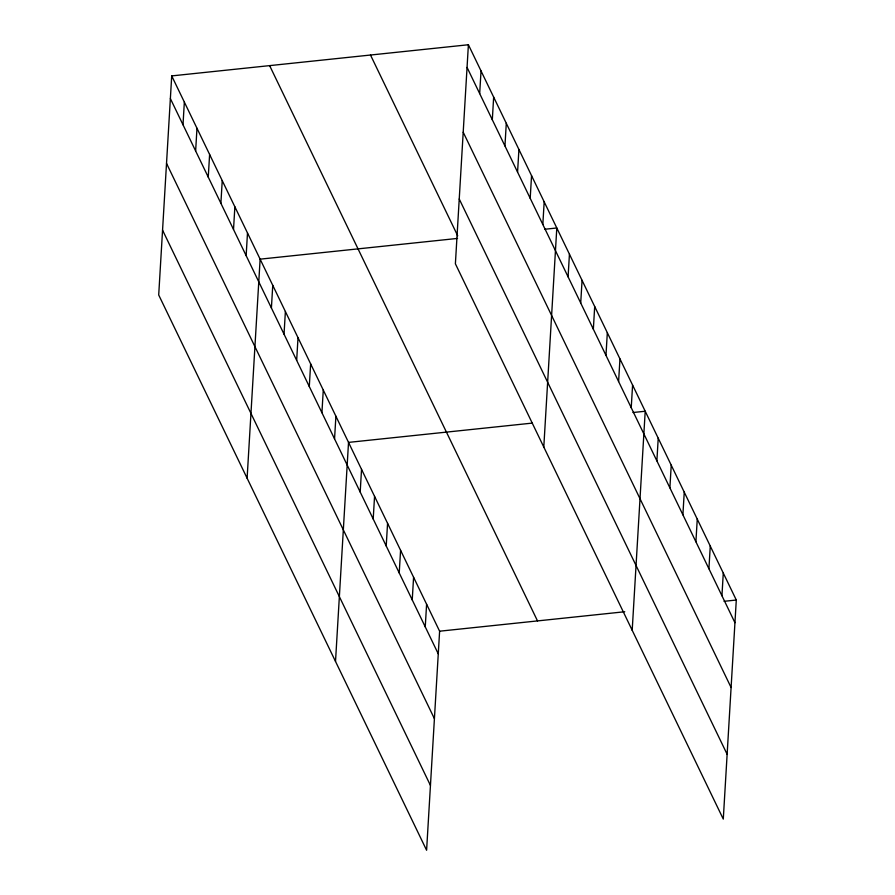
<?xml version="1.0" encoding="UTF-8"?>
<svg xmlns="http://www.w3.org/2000/svg" width="895" height="895" viewBox="0 0 895 895"><rect width="100%" height="100%" fill="white"/><g stroke="black" fill="none" stroke-linecap="round" stroke-linejoin="round"><path stroke-width="1.34" d="M171.717 75.907L158.706 294.97L426.602 850.25L439.613 631.199L171.717 75.907L468.398 44.75L736.294 600.03L723.283 819.093L455.387 263.801L468.398 44.75M183.005 124.763L184.348 102.086M195.636 150.942L196.978 128.265M208.255 177.109L209.609 154.443M220.886 203.288L222.24 180.622M233.517 229.467L234.87 206.801M246.147 255.646L247.49 232.98M247.109 478.21L260.121 259.158L457.535 238.417M271.409 308.003L272.751 285.337M284.039 334.182L285.382 311.505M296.67 360.361L298.013 337.683M309.29 386.539L310.643 363.862M321.92 412.718L323.274 390.041M334.551 438.886L335.905 416.22M335.513 661.45L348.524 442.398L532.312 423.1M360.193 492.037L361.535 469.372M373.204 519.01L374.558 496.345M386.215 545.984L387.569 523.306M399.226 572.957L400.58 550.28M412.237 599.918L413.591 577.253M425.248 626.892L426.602 604.226M479.686 93.595L481.029 70.929M492.317 119.773L493.66 97.107M504.948 145.952L506.29 123.286M517.567 172.131L518.921 149.465M530.198 198.31L531.552 175.633M542.829 224.488L544.182 201.811M543.791 447.053L556.802 227.99L544.574 229.277M568.09 276.846L569.433 254.169M580.721 303.013L582.063 280.348M593.351 329.192L594.694 306.526M605.971 355.371L607.325 332.705M618.602 381.55L619.955 358.884M631.232 407.728L632.586 385.063M632.194 630.293L645.206 411.241L632.978 412.517M656.874 460.88L658.228 438.203M669.885 487.853L671.239 465.176M682.896 514.815L684.25 492.149M695.907 541.788L697.261 519.122M708.918 568.761L710.272 546.095M721.941 595.734L723.283 573.057M439.613 631.199L624.755 611.744M724.055 601.317L736.294 600.03M467.056 67.416L734.952 622.707M463.207 132.225L731.092 687.505M459.236 199.003L727.132 754.284M370.496 55.031L457.703 235.788M269.63 65.626L537.515 620.906M170.374 98.584L438.27 653.865M166.526 163.393L434.411 718.674M162.554 230.16L430.45 785.441"/></g></svg>
